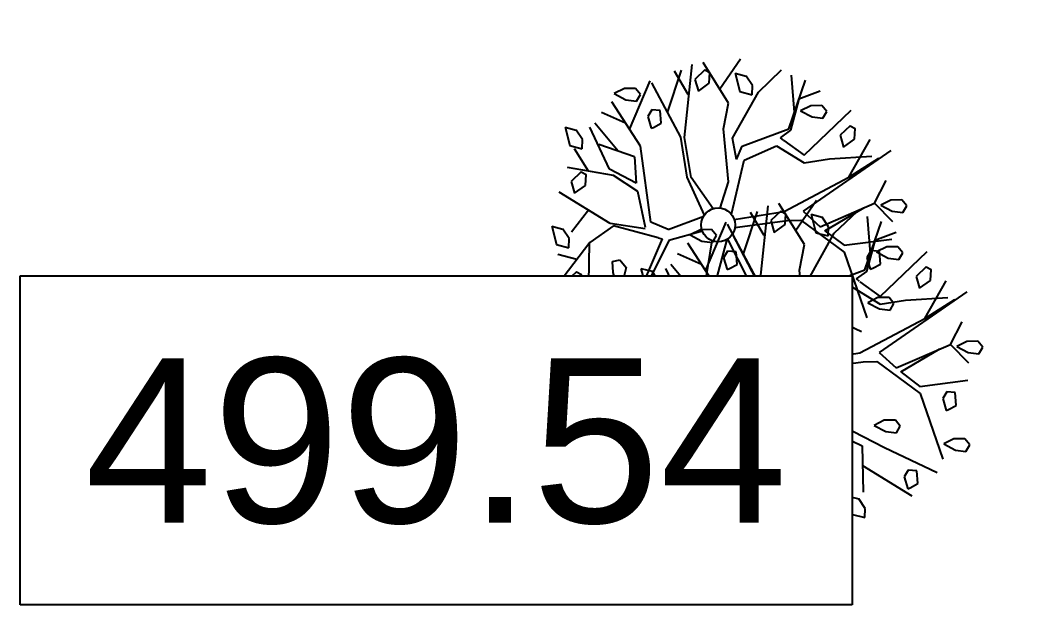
# Model space of a CAD drawing. Header units: millimetres. Extents: x -179928 to 528275, y -469666 to 511935.
# Drawn here: x 12511 to 20231, y 120469 to 124985 of the extents above; entities that cross this region are included whole.
import ezdxf

# ---------------------------------------------------------------- set-up
doc = ezdxf.new("R2010")
doc.units = ezdxf.units.MM
doc.layers.add('ad-Lvl-Lawn', color=3, linetype='Continuous')
doc.styles.add('Sections_The woods Site plan_Entrances$0$Standard', font='arial.ttf')

# ---------------------------------------------------------------- blocks, each defined once
blk = doc.blocks.new('ERFWEF')
at = {"color": 219, "linetype": 'Continuous', "true_color": 0x642165}
for p, q in [((260796.0902, 1945739.3816), (260796.2935, 1945739.9083)), ((260796.2036, 1945739.6946), (260796.1494, 1945739.8953)), ((260796.4871, 1945739.5478), (260796.3792, 1945739.9032)), ((260795.7407, 1945739.8671), (260795.655, 1945739.8499)), ((260795.655, 1945739.8499), (260795.7283, 1945739.7805)), ((260795.6951, 1945739.5511), (260795.948, 1945739.8726)), ((260795.8231, 1945739.846), (260795.7407, 1945739.8671)), ((260795.8481, 1945739.7913), (260795.8231, 1945739.846)), ((260796.0611, 1945739.3905), (260795.9552, 1945739.8549)), ((260796.0128, 1945739.6023), (260796.2025, 1945739.8886)), ((260796.3777, 1945739.8439), (260796.2841, 1945739.7927)), ((260796.3777, 1945739.8439), (260796.4098, 1945739.8135)), ((260796.4497, 1945739.671), (260796.6651, 1945739.8543)), ((260795.7432, 1945739.406), (260795.6208, 1945739.7933)), ((260795.7283, 1945739.7805), (260795.8048, 1945739.7494)), ((260795.8048, 1945739.7494), (260795.8481, 1945739.7913)), ((260796.2841, 1945739.7927), (260796.2859, 1945739.6979)), ((260796.3832, 1945739.7352), (260796.4098, 1945739.8135)), ((260796.5972, 1945739.7583), (260796.5955, 1945739.6119)), ((260796.5972, 1945739.7583), (260796.6737, 1945739.7139)), ((260795.22, 1945739.7005), (260795.2183, 1945739.5541)), ((260795.22, 1945739.7005), (260795.2964, 1945739.6561)), ((260795.5669, 1945739.4141), (260795.4499, 1945739.67)), ((260795.6783, 1945739.6076), (260795.5204, 1945739.7345)), ((260796.2859, 1945739.6979), (260796.3832, 1945739.7352)), ((260796.7012, 1945739.6309), (260796.6737, 1945739.7139)), ((260796.7315, 1945739.5699), (260796.9496, 1945739.6891)), ((260795.324, 1945739.5731), (260795.2964, 1945739.6561)), ((260795.4655, 1945739.298), (260795.4049, 1945739.6493)), ((260795.9006, 1945739.6536), (260795.8574, 1945739.6118)), ((260795.8574, 1945739.6118), (260795.8591, 1945739.517)), ((260795.963, 1945739.6308), (260795.9006, 1945739.6536)), ((260795.9448, 1945739.5342), (260795.963, 1945739.6308)), ((260796.5955, 1945739.6119), (260796.6804, 1945739.5626)), ((260796.6804, 1945739.5626), (260796.7012, 1945739.6309)), ((260796.9603, 1945739.3465), (260797.0136, 1945739.6285)), ((260795.2183, 1945739.5541), (260795.3032, 1945739.5048)), ((260795.3068, 1945739.3243), (260795.2464, 1945739.5189)), ((260795.3032, 1945739.5048), (260795.324, 1945739.5731)), ((260795.8591, 1945739.517), (260795.8791, 1945739.5188)), ((260795.8791, 1945739.5188), (260795.9448, 1945739.5342)), ((260796.3978, 1945739.3655), (260796.4871, 1945739.5478)), ((260796.4466, 1945739.2786), (260796.7315, 1945739.5699)), ((260796.8844, 1945739.2352), (260797.1075, 1945739.5623)), ((260795.6787, 1945739.3387), (260795.4355, 1945739.5027)), ((260796.8953, 1945739.2203), (260797.0223, 1945739.4345)), ((260797.0188, 1945739.4381), (260797.1934, 1945739.4539)), ((260795.4822, 1945739.2414), (260795.1578, 1945739.3947)), ((260795.6665, 1945738.8183), (260795.7432, 1945739.406)), ((260796.0283, 1945739.0791), (260796.0611, 1945739.3905)), ((260796.0574, 1945739.0703), (260796.0902, 1945739.3816)), ((260796.3282, 1945738.9609), (260796.3978, 1945739.3655)), ((260797.0942, 1945739.3625), (260797.0085, 1945739.3453)), ((260797.1766, 1945739.3415), (260797.0942, 1945739.3625)), ((260795.2488, 1945739.3337), (260795.1552, 1945739.2825)), ((260795.1552, 1945739.2825), (260795.157, 1945739.1877)), ((260795.2488, 1945739.3337), (260795.2809, 1945739.3034)), ((260795.2543, 1945739.225), (260795.2809, 1945739.3034)), ((260795.6379, 1945739.1393), (260795.4655, 1945739.298)), ((260795.6787, 1945739.3387), (260795.6379, 1945739.1393)), ((260796.4321, 1945739.1114), (260796.4466, 1945739.2786)), ((260797.0085, 1945739.3453), (260797.0817, 1945739.2759)), ((260797.0817, 1945739.2759), (260797.1583, 1945739.2449)), ((260797.1583, 1945739.2449), (260797.2016, 1945739.2868)), ((260797.2016, 1945739.2868), (260797.1766, 1945739.3415)), ((260795.361, 1945738.8903), (260795.0437, 1945739.2268)), ((260795.157, 1945739.1877), (260795.2543, 1945739.225)), ((260795.6322, 1945739.0724), (260795.4822, 1945739.2414)), ((260796.4321, 1945739.1114), (260796.5004, 1945739.2005)), ((260796.5004, 1945739.2005), (260796.8844, 1945739.2352)), ((260796.8032, 1945739.1853), (260796.8953, 1945739.2203)), ((260796.9446, 1945739.0072), (260797.3863, 1945739.2465)), ((260796.4867, 1945739.0914), (260796.7587, 1945739.1325)), ((260796.7587, 1945739.1325), (260796.9297, 1945738.9489)), ((260796.8225, 1945739.159), (260796.8032, 1945739.1853)), ((260796.8238, 1945739.1577), (260796.9446, 1945739.0072)), ((260797.3469, 1945739.1337), (260797.2533, 1945739.0825)), ((260797.3469, 1945739.1337), (260797.3789, 1945739.1034)), ((260795.6164, 1945738.7888), (260795.6322, 1945739.0724)), ((260796.0797, 1945738.7625), (260796.0283, 1945739.0791)), ((260796.1586, 1945738.7924), (260796.0574, 1945739.0703)), ((260796.2827, 1945738.7145), (260796.4867, 1945739.0914)), ((260797.2533, 1945739.0825), (260797.255, 1945738.9877)), ((260797.3524, 1945739.025), (260797.3789, 1945739.1034)), ((260794.9209, 1945738.9898), (260794.9192, 1945738.8435)), ((260794.9209, 1945738.9898), (260794.9973, 1945738.9455)), ((260795.2265, 1945739.033), (260795.0548, 1945738.9041)), ((260797.2324, 1945738.7521), (260797.4693, 1945738.9892)), ((260797.255, 1945738.9877), (260797.3524, 1945739.025)), ((260795.0249, 1945738.8625), (260794.9973, 1945738.9455)), ((260795.6113, 1945738.7801), (260795.361, 1945738.8903)), ((260796.2116, 1945738.7831), (260796.3282, 1945738.9609)), ((260796.9297, 1945738.9489), (260797.1261, 1945738.9286)), ((260797.1261, 1945738.9286), (260797.4473, 1945738.8627)), ((260794.9192, 1945738.8435), (260795.0041, 1945738.7942)), ((260795.0041, 1945738.7942), (260795.0249, 1945738.8625)), ((260795.3807, 1945738.8671), (260795.1705, 1945738.7901)), ((260795.6907, 1945738.6871), (260795.3807, 1945738.8671)), ((260795.78, 1945738.7289), (260795.6665, 1945738.8183)), ((260797.5999, 1945738.8666), (260796.8245, 1945738.5908)), ((260797.2324, 1945738.7521), (260797.4949, 1945738.8338)), ((260795.1705, 1945738.7901), (260794.9016, 1945738.5833)), ((260795.0404, 1945738.69), (260794.9087, 1945738.7665)), ((260795.1648, 1945738.788), (260795.0798, 1945738.4915)), ((260795.78, 1945738.7289), (260796.0735, 1945738.7571)), ((260796.6805, 1945738.6276), (260797.2324, 1945738.7521)), ((260795.7173, 1945738.6723), (260795.4985, 1945738.3941)), ((260795.691, 1945738.6876), (260795.7173, 1945738.6723)), ((260796.2937, 1945738.669), (260796.6805, 1945738.6276)), ((260795.0121, 1945738.6002), (260794.9185, 1945738.5491)), ((260795.0121, 1945738.6002), (260795.0442, 1945738.5699)), ((260795.2836, 1945738.5208), (260795.3023, 1945738.6038)), ((260795.3023, 1945738.6038), (260795.36, 1945738.6016)), ((260795.36, 1945738.6016), (260795.3925, 1945738.5306)), ((260795.7634, 1945738.6456), (260795.5094, 1945738.3597)), ((260795.7631, 1945738.6451), (260795.7641, 1945738.6445)), ((260796.0329, 1945738.6464), (260795.7641, 1945738.6445)), ((260796.2823, 1945738.6075), (260796.6871, 1945738.5535)), ((260796.8245, 1945738.5908), (260796.9199, 1945738.4417)), ((260797.3715, 1945738.5074), (260797.5052, 1945738.6522)), ((260794.9185, 1945738.5491), (260794.9203, 1945738.4543)), ((260795.0176, 1945738.4915), (260795.0442, 1945738.5699)), ((260795.2849, 1945738.4469), (260795.2836, 1945738.5208)), ((260795.3925, 1945738.5306), (260795.3607, 1945738.4759)), ((260796.0838, 1945738.5571), (260795.9309, 1945738.2198)), ((260796.1966, 1945738.5349), (260795.9928, 1945738.1838)), ((260796.2026, 1945738.5367), (260796.272, 1945738.209)), ((260796.3361, 1945738.1803), (260796.2522, 1945738.5656)), ((260796.6871, 1945738.5535), (260796.7889, 1945738.5295)), ((260796.7889, 1945738.5295), (260797.0466, 1945738.2042)), ((260796.9199, 1945738.4417), (260797.3715, 1945738.5074)), ((260797.3715, 1945738.5074), (260797.469, 1945738.3336)), ((260794.9203, 1945738.4543), (260795.0176, 1945738.4915)), ((260795.0798, 1945738.4915), (260794.9417, 1945738.396)), ((260795.3607, 1945738.4759), (260795.2849, 1945738.4469)), ((260796.9468, 1945738.4027), (260797.2844, 1945738.4947)), ((260797.5, 1945738.4971), (260797.4143, 1945738.4799)), ((260797.4143, 1945738.4799), (260797.4876, 1945738.4105)), ((260797.5824, 1945738.4761), (260797.5, 1945738.4971)), ((260797.6074, 1945738.4213), (260797.5824, 1945738.4761)), ((260795.286, 1945738.0205), (260794.9214, 1945738.361)), ((260795.5094, 1945738.3597), (260794.9293, 1945738.2102)), ((260795.4178, 1945738.3537), (260795.1849, 1945738.2863)), ((260795.4985, 1945738.3941), (260795.4178, 1945738.3537)), ((260796.9468, 1945738.4027), (260797.0596, 1945738.2552)), ((260797.4876, 1945738.4105), (260797.5642, 1945738.3795)), ((260797.5642, 1945738.3795), (260797.6074, 1945738.4213)), ((260795.1901, 1945738.2856), (260795.0484, 1945738.2454)), ((260795.9309, 1945738.2198), (260795.7093, 1945738.0089)), ((260796.272, 1945738.209), (260796.0991, 1945737.9113)), ((260797.0466, 1945738.2042), (260797.0826, 1945737.6681)), ((260797.0596, 1945738.2552), (260797.4277, 1945738.2054)), ((260795.042, 1945738.1424), (260794.9563, 1945738.1252)), ((260794.9563, 1945738.1252), (260795.0296, 1945738.0558)), ((260795.1244, 1945738.1214), (260795.042, 1945738.1424)), ((260795.1494, 1945738.0666), (260795.1244, 1945738.1214)), ((260795.9928, 1945738.1838), (260795.7536, 1945737.9714)), ((260796.3361, 1945738.1803), (260796.6715, 1945737.8717)), ((260797.2481, 1945738.161), (260797.2049, 1945738.1192)), ((260797.2049, 1945738.1192), (260797.2066, 1945738.0244)), ((260797.3105, 1945738.1382), (260797.2481, 1945738.161)), ((260797.2923, 1945738.0416), (260797.3105, 1945738.1382)), ((260795.0296, 1945738.0558), (260795.1061, 1945738.0248)), ((260795.1061, 1945738.0248), (260795.1494, 1945738.0666)), ((260796.2983, 1945738.1118), (260796.1566, 1945737.9248)), ((260796.2983, 1945738.1118), (260796.5079, 1945737.9316)), ((260796.7256, 1945738.0759), (260796.6398, 1945738.0587)), ((260796.6398, 1945738.0587), (260796.7131, 1945737.9893)), ((260796.808, 1945738.0549), (260796.7256, 1945738.0759)), ((260796.833, 1945738.0001), (260796.808, 1945738.0549)), ((260797.2266, 1945738.0262), (260797.2923, 1945738.0416)), ((260795.1987, 1945738.0126), (260795.1035, 1945737.9625)), ((260795.7536, 1945737.9714), (260795.1987, 1945738.0126)), ((260795.7093, 1945738.0089), (260795.286, 1945738.0205)), ((260795.4176, 1945737.9909), (260795.324, 1945737.6588)), ((260796.7131, 1945737.9893), (260796.7897, 1945737.9583)), ((260796.7897, 1945737.9583), (260796.833, 1945738.0001)), ((260797.2066, 1945738.0244), (260797.2266, 1945738.0262)), ((260795.2386, 1945737.8943), (260795.1554, 1945737.8488)), ((260795.281, 1945737.8696), (260795.2444, 1945737.9043)), ((260795.401, 1945737.8937), (260795.3993, 1945737.7474)), ((260795.401, 1945737.8937), (260795.4774, 1945737.8494)), ((260795.7405, 1945737.9244), (260795.7388, 1945737.778)), ((260795.7405, 1945737.9244), (260795.8169, 1945737.88)), ((260796.0991, 1945737.9113), (260796.0186, 1945737.6302)), ((260796.1566, 1945737.9248), (260796.2062, 1945737.6969)), ((260796.5079, 1945737.9316), (260796.4215, 1945737.5836)), ((260795.1554, 1945737.8488), (260795.1571, 1945737.754)), ((260795.2544, 1945737.7913), (260795.281, 1945737.8696)), ((260795.5049, 1945737.7664), (260795.4774, 1945737.8494)), ((260795.8445, 1945737.797), (260795.8169, 1945737.88)), ((260796.1159, 1945737.8547), (260795.9752, 1945737.3276)), ((260796.1159, 1945737.8547), (260796.2171, 1945737.5744)), ((260796.6715, 1945737.8717), (260797.0143, 1945737.579)), ((260795.1571, 1945737.754), (260795.2544, 1945737.7913)), ((260795.3993, 1945737.7474), (260795.4842, 1945737.698)), ((260795.4842, 1945737.698), (260795.5049, 1945737.7664)), ((260795.7388, 1945737.778), (260795.8237, 1945737.7287)), ((260795.8237, 1945737.7287), (260795.8445, 1945737.797)), ((260796.4708, 1945737.7823), (260796.7787, 1945737.4581)), ((260797.2067, 1945737.7965), (260797.121, 1945737.7793)), ((260797.121, 1945737.7793), (260797.1943, 1945737.7099)), ((260797.2891, 1945737.7754), (260797.2067, 1945737.7965)), ((260797.3141, 1945737.7207), (260797.2891, 1945737.7754)), ((260796.2062, 1945737.6969), (260796.2392, 1945737.3265)), ((260796.8032, 1945737.6556), (260796.76, 1945737.6138)), ((260796.8657, 1945737.6328), (260796.8032, 1945737.6556)), ((260797.1943, 1945737.7099), (260797.2709, 1945737.6788)), ((260797.2709, 1945737.6788), (260797.3141, 1945737.7207)), ((260796.0186, 1945737.6302), (260795.7519, 1945737.3987)), ((260796.3008, 1945737.5856), (260796.2991, 1945737.4392)), ((260796.3008, 1945737.5856), (260796.3772, 1945737.5412)), ((260796.76, 1945737.6138), (260796.7617, 1945737.519)), ((260796.8474, 1945737.5362), (260796.8657, 1945737.6328)), ((260796.2238, 1945737.4994), (260796.0152, 1945737.3395)), ((260796.4047, 1945737.4583), (260796.3772, 1945737.5412)), ((260796.7617, 1945737.519), (260796.7817, 1945737.5208)), ((260796.7817, 1945737.5208), (260796.8474, 1945737.5362)), ((260795.8909, 1945737.4736), (260795.7973, 1945737.4225)), ((260795.7973, 1945737.4225), (260795.799, 1945737.3277)), ((260795.8909, 1945737.4736), (260795.9229, 1945737.4433)), ((260795.8963, 1945737.3649), (260795.9229, 1945737.4433)), ((260796.2991, 1945737.4392), (260796.384, 1945737.3899)), ((260796.384, 1945737.3899), (260796.4047, 1945737.4583)), ((260795.799, 1945737.3277), (260795.8963, 1945737.3649))]:
    blk.add_line(p, q, dxfattribs=at)
blk.add_circle((260796.163, 1945738.6615), 0.131, dxfattribs=at)
blk = doc.blocks.new('zw$E387')
at = {"color": 6, "xscale": 999.9541051248865, "yscale": 999.9541051248865, "zscale": 999.9541051248865, "rotation": 15.20137085992778}
for p in [(258531619.8, -1945828932.8, 996678.3), (258532206.2, -1945830023.1, 996693.3)]:
    blk.add_blockref('ERFWEF', p, dxfattribs=at)
blk = doc.blocks.new('zw$8773')
at = {"layer": 'ad-Lvl-Lawn', "insert": (21706.6, 22311.9), "char_height": 1269.98, "width": 5155.912, "attachment_point": 5, "style": 'Sections_The woods Site plan_Entrances$0$Standard', "bg_fill": 19, "box_fill_scale": 1.5, "bg_fill_color": 256, "bg_fill_transparency": 0}
blk.add_mtext('499.54', dxfattribs=at)

msp = doc.modelspace()

# ---------------------------------------------------------------- block references
at = {"ltscale": 5}
msp.add_blockref('zw$E387', (0, 0), dxfattribs=at)

# ---------------------------------------------------------------- next in the draw order: block references
at = {"layer": 'ad-Lvl-Lawn', "ltscale": 5}
msp.add_blockref('zw$8773', (-5982.9, 99418.6), dxfattribs=at)

doc.saveas('drawing.dxf')
